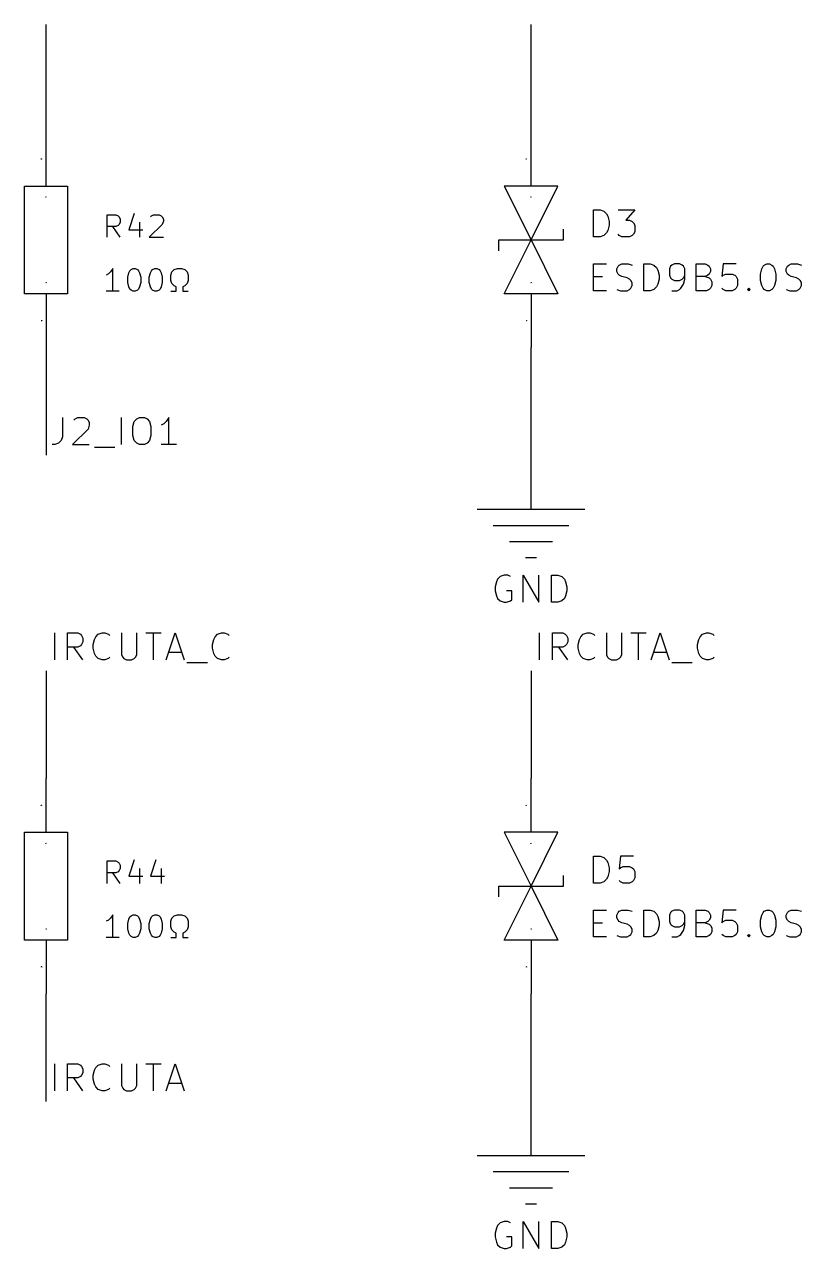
# Model space of a CAD drawing. Header units: millimetres. Extents: x 6 to 261, y -194 to -2.
# Drawn here: x 6.6 to 43.2, y -193.6 to -135.9 of the extents above; entities that cross this region are included whole.
import ezdxf

# ---------------------------------------------------------------- set-up
doc = ezdxf.new("R2010")
doc.units = ezdxf.units.MM
for name, color, linetype in [('GREENSIXTYFIVE', 129, 'CONTINUOUS'), ('LIGHTGREEN', 92, 'CONTINUOUS'), ('LIGHTRED', 12, 'CONTINUOUS'), ('RED', 14, 'CONTINUOUS'), ('REDSIX', 19, 'CONTINUOUS')]:
    doc.layers.add(name, color=color, linetype=linetype)

msp = doc.modelspace()

# ---------------------------------------------------------------- linework, layer by layer
at = {"layer": 'GREENSIXTYFIVE', "linetype": 'CONTINUOUS'}
for p, q in [((7.6064, -144.0276), (7.6076, -144.0252)), ((7.6064, -144.0337), (7.6064, -144.0276)), ((7.6076, -144.0361), (7.6064, -144.0337)), ((7.6076, -144.0252), (7.6088, -144.024)), ((7.6088, -144.0373), (7.6076, -144.0361)), ((7.6088, -144.024), (7.6112, -144.0228)), ((7.6112, -144.0228), (7.6136, -144.0228)), ((7.6136, -144.0228), (7.6172, -144.024)), ((7.6172, -144.024), (7.6318, -144.0385)), ((7.6318, -144.0385), (7.6318, -144.0228)), ((30.4664, -144.0276), (30.4676, -144.0252)), ((30.4664, -144.0337), (30.4664, -144.0276)), ((30.4676, -144.0361), (30.4664, -144.0337)), ((30.4676, -144.0252), (30.4688, -144.024)), ((30.4688, -144.0373), (30.4676, -144.0361)), ((30.4688, -144.024), (30.4712, -144.0228)), ((30.4712, -144.0228), (30.4736, -144.0228)), ((30.4736, -144.0228), (30.4772, -144.024)), ((30.4772, -144.024), (30.4918, -144.0385)), ((30.4918, -144.0385), (30.4918, -144.0228)), ((10.5074, -145.9278), (10.5074, -144.861)), ((10.5074, -144.861), (10.9138, -144.861)), ((10.9138, -144.861), (11.0154, -144.9118)), ((11.7774, -144.8102), (11.5234, -145.5722)), ((12.5902, -144.9118), (12.6918, -144.861)), ((12.6918, -144.861), (12.9458, -144.861)), ((12.9458, -144.861), (13.0474, -144.9118)), ((33.4335, -145.9044), (33.4335, -144.6344)), ((33.4335, -144.6344), (33.7359, -144.6344)), ((33.7359, -144.6344), (33.9173, -144.6949)), ((33.9173, -144.6949), (34.0383, -144.8159)), ((34.0383, -144.8159), (34.0988, -144.9368)), ((34.5826, -144.6344), (35.3688, -144.6344)), ((35.3688, -144.6344), (34.9454, -145.1182)), ((10.9138, -145.4198), (10.5074, -145.4198)), ((11.117, -145.9278), (10.7614, -145.4198)), ((11.0154, -145.369), (10.9138, -145.4198)), ((11.0154, -144.9118), (11.0662, -144.9626)), ((11.0662, -145.3182), (11.0154, -145.369)), ((11.0662, -144.9626), (11.117, -145.0642)), ((11.117, -145.2166), (11.0662, -145.3182)), ((11.117, -145.0642), (11.117, -145.2166)), ((12.0314, -145.2166), (12.0314, -145.9278)), ((13.0982, -145.3182), (12.4886, -145.9278)), ((12.5394, -144.9626), (12.5902, -144.9118)), ((13.0474, -144.9118), (13.0982, -144.9626)), ((13.0982, -144.9626), (13.149, -145.0642)), ((13.149, -145.1658), (13.0982, -145.3182)), ((13.149, -145.0642), (13.149, -145.1658)), ((34.0988, -144.9368), (34.1592, -145.1787)), ((34.1592, -145.3601), (34.0988, -145.602)), ((34.1592, -145.1787), (34.1592, -145.3601)), ((34.9454, -145.1182), (35.1269, -145.1182)), ((35.1269, -145.1182), (35.2478, -145.1787)), ((35.2478, -145.1787), (35.3083, -145.2392)), ((35.3083, -145.2392), (35.3688, -145.3601)), ((35.3688, -145.3601), (35.3688, -145.6625)), ((11.5234, -145.5722), (12.1838, -145.5722)), ((12.4886, -145.9278), (13.149, -145.9278)), ((33.7359, -145.9044), (33.4335, -145.9044)), ((33.9173, -145.844), (33.7359, -145.9044)), ((34.0383, -145.723), (33.9173, -145.844)), ((34.0988, -145.602), (34.0383, -145.723)), ((34.6431, -145.844), (34.5826, -145.7835)), ((34.764, -145.9044), (34.6431, -145.844)), ((35.1269, -145.9044), (34.764, -145.9044)), ((35.2478, -145.844), (35.1269, -145.9044)), ((35.3083, -145.7835), (35.2478, -145.844)), ((35.3688, -145.6625), (35.3083, -145.7835)), ((33.4335, -148.4444), (33.4335, -147.1744)), ((33.4335, -147.1744), (34.0383, -147.1744)), ((34.643, -147.2349), (34.764, -147.1744)), ((34.764, -147.1744), (35.0663, -147.1744)), ((35.0663, -147.1744), (35.2478, -147.2349)), ((35.792, -148.4444), (35.792, -147.1744)), ((35.792, -147.1744), (36.0944, -147.1744)), ((36.0944, -147.1744), (36.2758, -147.2349)), ((37.2435, -147.1744), (37.1225, -147.2349)), ((37.4854, -147.1744), (37.2435, -147.1744)), ((37.6063, -147.2349), (37.4854, -147.1744)), ((38.2715, -148.4444), (38.2715, -147.1744)), ((38.2715, -147.1744), (38.6949, -147.1744)), ((38.6949, -147.1744), (38.8158, -147.2349)), ((39.5415, -147.1744), (39.4811, -147.7792)), ((40.1463, -147.1744), (39.5415, -147.1744)), ((41.4768, -147.2349), (41.5977, -147.1744)), ((41.5977, -147.1744), (41.7187, -147.1744)), ((41.7187, -147.1744), (41.8396, -147.2349)), ((42.6258, -147.2349), (42.7468, -147.1744)), ((42.7468, -147.1744), (43.0491, -147.1744)), ((43.0491, -147.1744), (43.2306, -147.2349)), ((10.5582, -147.655), (10.4566, -147.7058)), ((10.6598, -147.5534), (10.5582, -147.655)), ((10.7614, -147.401), (10.6598, -147.5534)), ((10.7614, -148.4678), (10.7614, -147.401)), ((11.4726, -147.8074), (11.5234, -147.6042)), ((11.5234, -147.6042), (11.5742, -147.5026)), ((11.5742, -147.5026), (11.625, -147.4518)), ((11.625, -147.4518), (11.7266, -147.401)), ((11.7266, -147.401), (11.8282, -147.401)), ((11.8282, -147.401), (11.9298, -147.4518)), ((11.9298, -147.4518), (11.9806, -147.5026)), ((11.9806, -147.5026), (12.0314, -147.6042)), ((12.0314, -147.6042), (12.0822, -147.8074)), ((12.4886, -147.8074), (12.5394, -147.6042)), ((12.5394, -147.6042), (12.5902, -147.5026)), ((12.5902, -147.5026), (12.641, -147.4518)), ((12.641, -147.4518), (12.7426, -147.401)), ((12.7426, -147.401), (12.8442, -147.401)), ((12.8442, -147.401), (12.9458, -147.4518)), ((12.9458, -147.4518), (12.9966, -147.5026)), ((12.9966, -147.5026), (13.0474, -147.6042)), ((13.0474, -147.6042), (13.0982, -147.8074)), ((13.5046, -147.7058), (13.5554, -147.5534)), ((13.5046, -147.9598), (13.5046, -147.7058)), ((13.5554, -147.5534), (13.657, -147.4518)), ((13.657, -147.4518), (13.8094, -147.401)), ((13.8094, -147.401), (14.0126, -147.401)), ((14.0126, -147.401), (14.165, -147.4518)), ((14.165, -147.4518), (14.2666, -147.5534)), ((14.2666, -147.5534), (14.3174, -147.7058)), ((14.3174, -147.7058), (14.3174, -147.9598)), ((33.4335, -147.7792), (33.8569, -147.7792)), ((34.5221, -147.4163), (34.5825, -147.2954)), ((34.5221, -147.5373), (34.5221, -147.4163)), ((34.5825, -147.6582), (34.5221, -147.5373)), ((34.5825, -147.2954), (34.643, -147.2349)), ((34.643, -147.7187), (34.5825, -147.6582)), ((34.764, -147.7792), (34.643, -147.7187)), ((35.0059, -147.8397), (34.764, -147.7792)), ((36.2758, -147.2349), (36.3968, -147.3559)), ((36.3968, -147.3559), (36.4573, -147.4768)), ((36.4573, -147.4768), (36.5177, -147.7187)), ((36.5177, -147.7187), (36.5177, -147.9001)), ((37.062, -147.2954), (37.0016, -147.4163)), ((37.0016, -147.4163), (37.0016, -147.7187)), ((37.0016, -147.7187), (37.062, -147.8397)), ((37.1225, -147.2349), (37.062, -147.2954)), ((37.6668, -147.2954), (37.6063, -147.2349)), ((37.7273, -147.4163), (37.6668, -147.2954)), ((37.6668, -147.8397), (37.7273, -147.7187)), ((37.7273, -147.9001), (37.7273, -147.4163)), ((38.6949, -147.7792), (38.2715, -147.7792)), ((38.8158, -147.7187), (38.6949, -147.7792)), ((38.6949, -147.7792), (38.8763, -147.8397)), ((38.8158, -147.2349), (38.8763, -147.2954)), ((38.8763, -147.6582), (38.8158, -147.7187)), ((38.8763, -147.2954), (38.9368, -147.4163)), ((38.9368, -147.5373), (38.8763, -147.6582)), ((38.9368, -147.4163), (38.9368, -147.5373)), ((39.4811, -147.7792), (39.5415, -147.7187)), ((39.5415, -147.7187), (39.6625, -147.6582)), ((39.6625, -147.6582), (39.9649, -147.6582)), ((39.9649, -147.6582), (40.0858, -147.7187)), ((40.0858, -147.7187), (40.1463, -147.7792)), ((40.1463, -147.7792), (40.2068, -147.9001)), ((41.2954, -147.6582), (41.3558, -147.4163)), ((41.2954, -147.9606), (41.2954, -147.6582)), ((41.3558, -147.4163), (41.4163, -147.2954)), ((41.4163, -147.2954), (41.4768, -147.2349)), ((41.8396, -147.2349), (41.9001, -147.2954)), ((41.9001, -147.2954), (41.9606, -147.4163)), ((41.9606, -147.4163), (42.0211, -147.6582)), ((42.0211, -147.6582), (42.0211, -147.9606)), ((42.5049, -147.4163), (42.5653, -147.2954)), ((42.5049, -147.5373), (42.5049, -147.4163)), ((42.5653, -147.6582), (42.5049, -147.5373)), ((42.5653, -147.2954), (42.6258, -147.2349)), ((42.6258, -147.7187), (42.5653, -147.6582)), ((42.7468, -147.7792), (42.6258, -147.7187)), ((42.9887, -147.8397), (42.7468, -147.7792)), ((7.6318, -148.0699), (7.6064, -148.0699)), ((7.6064, -148.0699), (7.61, -148.0723)), ((7.61, -148.0723), (7.6124, -148.0747)), ((7.6124, -148.0747), (7.6136, -148.0771)), ((7.6318, -148.0626), (7.6318, -148.0771)), ((11.4726, -148.0614), (11.4726, -147.8074)), ((11.5234, -148.2646), (11.4726, -148.0614)), ((11.5742, -148.3662), (11.5234, -148.2646)), ((12.0314, -148.2646), (11.9806, -148.3662)), ((12.0822, -148.0614), (12.0314, -148.2646)), ((12.0822, -147.8074), (12.0822, -148.0614)), ((12.4886, -148.0614), (12.4886, -147.8074)), ((12.5394, -148.2646), (12.4886, -148.0614)), ((12.5902, -148.3662), (12.5394, -148.2646)), ((13.0474, -148.2646), (12.9966, -148.3662)), ((13.0982, -148.0614), (13.0474, -148.2646)), ((13.0982, -147.8074), (13.0982, -148.0614)), ((13.5554, -148.1122), (13.5046, -147.9598)), ((13.657, -148.2138), (13.5554, -148.1122)), ((13.7586, -148.2646), (13.657, -148.2138)), ((13.7586, -148.4678), (13.7586, -148.2646)), ((14.165, -148.2138), (14.0634, -148.2646)), ((14.0634, -148.2646), (14.0634, -148.4678)), ((14.2666, -148.1122), (14.165, -148.2138)), ((14.3174, -147.9598), (14.2666, -148.1122)), ((30.4918, -148.0699), (30.4664, -148.0699)), ((30.4664, -148.0699), (30.47, -148.0723)), ((30.47, -148.0723), (30.4724, -148.0747)), ((30.4724, -148.0747), (30.4736, -148.0771)), ((30.4918, -148.0626), (30.4918, -148.0771)), ((35.1268, -147.9001), (35.0059, -147.8397)), ((35.1873, -147.9606), (35.1268, -147.9001)), ((35.1268, -148.384), (35.1873, -148.3235)), ((35.2478, -148.0816), (35.1873, -147.9606)), ((35.1873, -148.3235), (35.2478, -148.2025)), ((35.2478, -148.2025), (35.2478, -148.0816)), ((36.3968, -148.263), (36.2758, -148.384)), ((36.4573, -148.142), (36.3968, -148.263)), ((36.5177, -147.9001), (36.4573, -148.142)), ((37.062, -147.8397), (37.1225, -147.9001)), ((37.1225, -147.9001), (37.2435, -147.9606)), ((37.2435, -147.9606), (37.4854, -147.9606)), ((37.4854, -147.9606), (37.6063, -147.9001)), ((37.4854, -148.384), (37.5458, -148.3235)), ((37.5458, -148.3235), (37.6668, -148.142)), ((37.6063, -147.9001), (37.6668, -147.8397)), ((37.6668, -148.142), (37.7273, -147.9001)), ((38.8763, -147.8397), (38.9368, -147.9001)), ((38.9368, -148.3235), (38.8763, -148.384)), ((38.9368, -147.9001), (38.9972, -148.0211)), ((38.9972, -148.2025), (38.9368, -148.3235)), ((38.9972, -148.0211), (38.9972, -148.2025)), ((39.5415, -148.384), (39.4811, -148.3235)), ((40.1463, -148.3235), (40.0858, -148.384)), ((40.2068, -148.2025), (40.1463, -148.3235)), ((40.2068, -147.9001), (40.2068, -148.2025)), ((40.6906, -148.384), (40.751, -148.3235)), ((40.751, -148.3235), (40.8115, -148.384)), ((40.751, -148.3235), (40.751, -148.4444)), ((41.3558, -148.2025), (41.2954, -147.9606)), ((41.4163, -148.3235), (41.3558, -148.2025)), ((41.4768, -148.384), (41.4163, -148.3235)), ((41.9001, -148.3235), (41.8396, -148.384)), ((41.9606, -148.2025), (41.9001, -148.3235)), ((42.0211, -147.9606), (41.9606, -148.2025)), ((43.1096, -147.9001), (42.9887, -147.8397)), ((43.1701, -147.9606), (43.1096, -147.9001)), ((43.1096, -148.384), (43.1701, -148.3235)), ((43.2306, -148.0816), (43.1701, -147.9606)), ((43.1701, -148.3235), (43.2306, -148.2025)), ((43.2306, -148.2025), (43.2306, -148.0816)), ((11.0662, -148.4678), (10.4566, -148.4678)), ((11.625, -148.417), (11.5742, -148.3662)), ((11.7266, -148.4678), (11.625, -148.417)), ((11.8282, -148.4678), (11.7266, -148.4678)), ((11.9298, -148.417), (11.8282, -148.4678)), ((11.9806, -148.3662), (11.9298, -148.417)), ((12.641, -148.417), (12.5902, -148.3662)), ((12.7426, -148.4678), (12.641, -148.417)), ((12.8442, -148.4678), (12.7426, -148.4678)), ((12.9458, -148.417), (12.8442, -148.4678)), ((12.9966, -148.3662), (12.9458, -148.417)), ((13.5046, -148.4678), (13.7586, -148.4678)), ((14.0634, -148.4678), (14.3174, -148.4678)), ((34.0383, -148.4444), (33.4335, -148.4444)), ((34.5221, -148.384), (34.7035, -148.4444)), ((34.7035, -148.4444), (35.0059, -148.4444)), ((35.0059, -148.4444), (35.1268, -148.384)), ((36.0944, -148.4444), (35.792, -148.4444)), ((36.2758, -148.384), (36.0944, -148.4444)), ((37.1225, -148.4444), (37.3644, -148.4444)), ((37.3644, -148.4444), (37.4854, -148.384)), ((38.7553, -148.4444), (38.2715, -148.4444)), ((38.8763, -148.384), (38.7553, -148.4444)), ((39.6625, -148.4444), (39.5415, -148.384)), ((39.9649, -148.4444), (39.6625, -148.4444)), ((40.0858, -148.384), (39.9649, -148.4444)), ((40.751, -148.4444), (40.6906, -148.384)), ((40.8115, -148.384), (40.751, -148.4444)), ((41.5977, -148.4444), (41.4768, -148.384)), ((41.7187, -148.4444), (41.5977, -148.4444)), ((41.8396, -148.384), (41.7187, -148.4444)), ((42.5049, -148.384), (42.6863, -148.4444)), ((42.6863, -148.4444), (42.9887, -148.4444)), ((42.9887, -148.4444), (43.1096, -148.384)), ((28.8471, -162.1716), (28.7867, -162.4135)), ((28.9076, -162.0507), (28.8471, -162.1716)), ((29.0286, -161.9297), (28.9076, -162.0507)), ((29.21, -161.8692), (29.0286, -161.9297)), ((29.3914, -161.8692), (29.21, -161.8692)), ((29.5124, -161.9297), (29.3914, -161.8692)), ((30.1171, -163.1392), (30.1171, -161.8692)), ((30.1171, -161.8692), (30.8428, -163.1392)), ((30.8428, -163.1392), (30.8428, -161.8692)), ((31.4476, -163.1392), (31.4476, -161.8692)), ((31.4476, -161.8692), (31.75, -161.8692)), ((31.75, -161.8692), (31.9314, -161.9297)), ((31.9314, -161.9297), (32.0524, -162.0507)), ((32.0524, -162.0507), (32.1129, -162.1716)), ((32.1129, -162.1716), (32.1733, -162.4135)), ((28.7867, -162.4135), (28.7867, -162.5949)), ((28.7867, -162.5949), (28.8471, -162.8368)), ((29.5728, -162.5949), (29.3309, -162.5949)), ((29.5728, -163.0183), (29.5728, -162.5949)), ((32.1733, -162.5949), (32.1129, -162.8368)), ((32.1733, -162.4135), (32.1733, -162.5949)), ((28.8471, -162.8368), (28.9076, -162.9578)), ((28.9076, -162.9578), (29.0286, -163.0788)), ((29.0286, -163.0788), (29.21, -163.1392)), ((29.21, -163.1392), (29.3309, -163.1392)), ((29.3309, -163.1392), (29.5124, -163.0788)), ((29.5124, -163.0788), (29.5728, -163.0183)), ((31.75, -163.1392), (31.4476, -163.1392)), ((31.9314, -163.0788), (31.75, -163.1392)), ((32.0524, -162.9578), (31.9314, -163.0788)), ((32.1129, -162.8368), (32.0524, -162.9578)), ((7.6064, -174.5076), (7.6076, -174.5052)), ((7.6064, -174.5137), (7.6064, -174.5076)), ((7.6076, -174.5161), (7.6064, -174.5137)), ((7.6076, -174.5052), (7.6088, -174.504)), ((7.6088, -174.5173), (7.6076, -174.5161)), ((7.6088, -174.504), (7.6112, -174.5028)), ((7.6112, -174.5028), (7.6136, -174.5028)), ((7.6136, -174.5028), (7.6172, -174.504)), ((7.6172, -174.504), (7.6318, -174.5185)), ((7.6318, -174.5185), (7.6318, -174.5028)), ((30.4664, -174.5076), (30.4676, -174.5052)), ((30.4664, -174.5137), (30.4664, -174.5076)), ((30.4676, -174.5161), (30.4664, -174.5137)), ((30.4676, -174.5052), (30.4688, -174.504)), ((30.4688, -174.5173), (30.4676, -174.5161)), ((30.4688, -174.504), (30.4712, -174.5028)), ((30.4712, -174.5028), (30.4736, -174.5028)), ((30.4736, -174.5028), (30.4772, -174.504)), ((30.4772, -174.504), (30.4918, -174.5185)), ((30.4918, -174.5185), (30.4918, -174.5028)), ((10.5074, -176.4078), (10.5074, -175.341)), ((10.5074, -175.341), (10.9138, -175.341)), ((10.9138, -175.341), (11.0154, -175.3918)), ((11.0154, -175.3918), (11.0662, -175.4426)), ((11.0662, -175.4426), (11.117, -175.5442)), ((11.7774, -175.2902), (11.5234, -176.0522)), ((12.7934, -175.2902), (12.5394, -176.0522)), ((33.4335, -176.3844), (33.4335, -175.1144)), ((33.4335, -175.1144), (33.7359, -175.1144)), ((33.7359, -175.1144), (33.9173, -175.1749)), ((33.9173, -175.1749), (34.0383, -175.2959)), ((34.0383, -175.2959), (34.0988, -175.4168)), ((34.0988, -175.4168), (34.1592, -175.6587)), ((34.7035, -175.1144), (34.6431, -175.7192)), ((35.3083, -175.1144), (34.7035, -175.1144)), ((10.9138, -175.8998), (10.5074, -175.8998)), ((11.117, -176.4078), (10.7614, -175.8998)), ((11.0154, -175.849), (10.9138, -175.8998)), ((11.0662, -175.7982), (11.0154, -175.849)), ((11.117, -175.6966), (11.0662, -175.7982)), ((11.117, -175.5442), (11.117, -175.6966)), ((11.5234, -176.0522), (12.1838, -176.0522)), ((12.0314, -175.6966), (12.0314, -176.4078)), ((12.5394, -176.0522), (13.1998, -176.0522)), ((13.0474, -175.6966), (13.0474, -176.4078)), ((34.1592, -175.8401), (34.0988, -176.082)), ((34.1592, -175.6587), (34.1592, -175.8401)), ((34.6431, -175.7192), (34.7035, -175.6587)), ((34.7035, -175.6587), (34.8245, -175.5982)), ((34.8245, -175.5982), (35.1269, -175.5982)), ((35.1269, -175.5982), (35.2478, -175.6587)), ((35.2478, -175.6587), (35.3083, -175.7192)), ((35.3083, -175.7192), (35.3688, -175.8401)), ((35.3688, -175.8401), (35.3688, -176.1425)), ((33.7359, -176.3844), (33.4335, -176.3844)), ((33.9173, -176.324), (33.7359, -176.3844)), ((34.0383, -176.203), (33.9173, -176.324)), ((34.0988, -176.082), (34.0383, -176.203)), ((34.7035, -176.324), (34.6431, -176.2635)), ((34.8245, -176.3844), (34.7035, -176.324)), ((35.1269, -176.3844), (34.8245, -176.3844)), ((35.2478, -176.324), (35.1269, -176.3844)), ((35.3083, -176.2635), (35.2478, -176.324)), ((35.3688, -176.1425), (35.3083, -176.2635)), ((33.4335, -178.9244), (33.4335, -177.6544)), ((33.4335, -177.6544), (34.0383, -177.6544)), ((34.5221, -177.8963), (34.5825, -177.7754)), ((34.5825, -177.7754), (34.643, -177.7149)), ((34.643, -177.7149), (34.764, -177.6544)), ((34.764, -177.6544), (35.0663, -177.6544)), ((35.0663, -177.6544), (35.2478, -177.7149)), ((35.792, -178.9244), (35.792, -177.6544)), ((35.792, -177.6544), (36.0944, -177.6544)), ((36.0944, -177.6544), (36.2758, -177.7149)), ((36.2758, -177.7149), (36.3968, -177.8359)), ((37.062, -177.7754), (37.0016, -177.8963)), ((37.1225, -177.7149), (37.062, -177.7754)), ((37.2435, -177.6544), (37.1225, -177.7149)), ((37.4854, -177.6544), (37.2435, -177.6544)), ((37.6063, -177.7149), (37.4854, -177.6544)), ((37.6668, -177.7754), (37.6063, -177.7149)), ((37.7273, -177.8963), (37.6668, -177.7754)), ((38.2715, -178.9244), (38.2715, -177.6544)), ((38.2715, -177.6544), (38.6949, -177.6544)), ((38.6949, -177.6544), (38.8158, -177.7149)), ((38.8158, -177.7149), (38.8763, -177.7754)), ((38.8763, -177.7754), (38.9368, -177.8963)), ((39.5415, -177.6544), (39.4811, -178.2592)), ((40.1463, -177.6544), (39.5415, -177.6544)), ((41.3558, -177.8963), (41.4163, -177.7754)), ((41.4163, -177.7754), (41.4768, -177.7149)), ((41.4768, -177.7149), (41.5977, -177.6544)), ((41.5977, -177.6544), (41.7187, -177.6544)), ((41.7187, -177.6544), (41.8396, -177.7149)), ((41.8396, -177.7149), (41.9001, -177.7754)), ((41.9001, -177.7754), (41.9606, -177.8963)), ((42.5049, -177.8963), (42.5653, -177.7754)), ((42.5653, -177.7754), (42.6258, -177.7149)), ((42.6258, -177.7149), (42.7468, -177.6544)), ((42.7468, -177.6544), (43.0491, -177.6544)), ((43.0491, -177.6544), (43.2306, -177.7149)), ((10.5582, -178.135), (10.4566, -178.1858)), ((10.6598, -178.0334), (10.5582, -178.135)), ((10.7614, -177.881), (10.6598, -178.0334)), ((10.7614, -178.9478), (10.7614, -177.881)), ((11.4726, -178.2874), (11.5234, -178.0842)), ((11.4726, -178.5414), (11.4726, -178.2874)), ((11.5234, -178.0842), (11.5742, -177.9826)), ((11.5742, -177.9826), (11.625, -177.9318)), ((11.625, -177.9318), (11.7266, -177.881)), ((11.7266, -177.881), (11.8282, -177.881)), ((11.8282, -177.881), (11.9298, -177.9318)), ((11.9298, -177.9318), (11.9806, -177.9826)), ((11.9806, -177.9826), (12.0314, -178.0842)), ((12.0314, -178.0842), (12.0822, -178.2874)), ((12.0822, -178.2874), (12.0822, -178.5414)), ((12.4886, -178.2874), (12.5394, -178.0842)), ((12.4886, -178.5414), (12.4886, -178.2874)), ((12.5394, -178.0842), (12.5902, -177.9826)), ((12.5902, -177.9826), (12.641, -177.9318)), ((12.641, -177.9318), (12.7426, -177.881)), ((12.7426, -177.881), (12.8442, -177.881)), ((12.8442, -177.881), (12.9458, -177.9318)), ((12.9458, -177.9318), (12.9966, -177.9826)), ((12.9966, -177.9826), (13.0474, -178.0842)), ((13.0474, -178.0842), (13.0982, -178.2874)), ((13.0982, -178.2874), (13.0982, -178.5414)), ((13.5046, -178.1858), (13.5554, -178.0334)), ((13.5046, -178.4398), (13.5046, -178.1858)), ((13.5554, -178.0334), (13.657, -177.9318)), ((13.657, -177.9318), (13.8094, -177.881)), ((13.8094, -177.881), (14.0126, -177.881)), ((14.0126, -177.881), (14.165, -177.9318)), ((14.165, -177.9318), (14.2666, -178.0334)), ((14.2666, -178.0334), (14.3174, -178.1858)), ((14.3174, -178.1858), (14.3174, -178.4398)), ((33.4335, -178.2592), (33.8569, -178.2592)), ((34.5221, -178.0173), (34.5221, -177.8963)), ((34.5825, -178.1382), (34.5221, -178.0173)), ((34.643, -178.1987), (34.5825, -178.1382)), ((34.764, -178.2592), (34.643, -178.1987)), ((35.0059, -178.3197), (34.764, -178.2592)), ((35.1268, -178.3801), (35.0059, -178.3197)), ((35.1873, -178.4406), (35.1268, -178.3801)), ((36.3968, -177.8359), (36.4573, -177.9568)), ((36.4573, -177.9568), (36.5177, -178.1987)), ((36.5177, -178.3801), (36.4573, -178.622)), ((36.5177, -178.1987), (36.5177, -178.3801)), ((37.0016, -177.8963), (37.0016, -178.1987)), ((37.0016, -178.1987), (37.062, -178.3197)), ((37.062, -178.3197), (37.1225, -178.3801)), ((37.1225, -178.3801), (37.2435, -178.4406)), ((37.4854, -178.4406), (37.6063, -178.3801)), ((37.6063, -178.3801), (37.6668, -178.3197)), ((37.6668, -178.3197), (37.7273, -178.1987)), ((37.6668, -178.622), (37.7273, -178.3801)), ((37.7273, -178.3801), (37.7273, -177.8963)), ((38.6949, -178.2592), (38.2715, -178.2592)), ((38.8158, -178.1987), (38.6949, -178.2592)), ((38.6949, -178.2592), (38.8763, -178.3197)), ((38.8763, -178.1382), (38.8158, -178.1987)), ((38.9368, -178.0173), (38.8763, -178.1382)), ((38.8763, -178.3197), (38.9368, -178.3801)), ((38.9368, -177.8963), (38.9368, -178.0173)), ((38.9368, -178.3801), (38.9972, -178.5011)), ((39.4811, -178.2592), (39.5415, -178.1987)), ((39.5415, -178.1987), (39.6625, -178.1382)), ((39.6625, -178.1382), (39.9649, -178.1382)), ((39.9649, -178.1382), (40.0858, -178.1987)), ((40.0858, -178.1987), (40.1463, -178.2592)), ((40.1463, -178.2592), (40.2068, -178.3801)), ((40.2068, -178.3801), (40.2068, -178.6825)), ((41.2954, -178.1382), (41.3558, -177.8963)), ((41.2954, -178.4406), (41.2954, -178.1382)), ((41.9606, -177.8963), (42.0211, -178.1382)), ((42.0211, -178.1382), (42.0211, -178.4406)), ((42.5049, -178.0173), (42.5049, -177.8963)), ((42.5653, -178.1382), (42.5049, -178.0173)), ((42.6258, -178.1987), (42.5653, -178.1382)), ((42.7468, -178.2592), (42.6258, -178.1987)), ((42.9887, -178.3197), (42.7468, -178.2592)), ((43.1096, -178.3801), (42.9887, -178.3197)), ((43.1701, -178.4406), (43.1096, -178.3801)), ((7.6318, -178.5499), (7.6064, -178.5499)), ((7.6064, -178.5499), (7.61, -178.5523)), ((7.61, -178.5523), (7.6124, -178.5547)), ((7.6124, -178.5547), (7.6136, -178.5571)), ((7.6318, -178.5426), (7.6318, -178.5571)), ((11.0662, -178.9478), (10.4566, -178.9478)), ((11.5234, -178.7446), (11.4726, -178.5414)), ((11.5742, -178.8462), (11.5234, -178.7446)), ((11.625, -178.897), (11.5742, -178.8462)), ((11.7266, -178.9478), (11.625, -178.897)), ((11.8282, -178.9478), (11.7266, -178.9478)), ((11.9298, -178.897), (11.8282, -178.9478)), ((11.9806, -178.8462), (11.9298, -178.897)), ((12.0314, -178.7446), (11.9806, -178.8462)), ((12.0822, -178.5414), (12.0314, -178.7446)), ((12.5394, -178.7446), (12.4886, -178.5414)), ((12.5902, -178.8462), (12.5394, -178.7446)), ((12.641, -178.897), (12.5902, -178.8462)), ((12.7426, -178.9478), (12.641, -178.897)), ((12.8442, -178.9478), (12.7426, -178.9478)), ((12.9458, -178.897), (12.8442, -178.9478)), ((12.9966, -178.8462), (12.9458, -178.897)), ((13.0474, -178.7446), (12.9966, -178.8462)), ((13.0982, -178.5414), (13.0474, -178.7446)), ((13.5554, -178.5922), (13.5046, -178.4398)), ((13.5046, -178.9478), (13.7586, -178.9478)), ((13.657, -178.6938), (13.5554, -178.5922)), ((13.7586, -178.7446), (13.657, -178.6938)), ((13.7586, -178.9478), (13.7586, -178.7446)), ((14.165, -178.6938), (14.0634, -178.7446)), ((14.0634, -178.7446), (14.0634, -178.9478)), ((14.0634, -178.9478), (14.3174, -178.9478)), ((14.2666, -178.5922), (14.165, -178.6938)), ((14.3174, -178.4398), (14.2666, -178.5922)), ((30.4918, -178.5499), (30.4664, -178.5499)), ((30.4664, -178.5499), (30.47, -178.5523)), ((30.47, -178.5523), (30.4724, -178.5547)), ((30.4724, -178.5547), (30.4736, -178.5571)), ((30.4918, -178.5426), (30.4918, -178.5571)), ((34.0383, -178.9244), (33.4335, -178.9244)), ((34.5221, -178.864), (34.7035, -178.9244)), ((34.7035, -178.9244), (35.0059, -178.9244)), ((35.0059, -178.9244), (35.1268, -178.864)), ((35.1268, -178.864), (35.1873, -178.8035)), ((35.2478, -178.5616), (35.1873, -178.4406)), ((35.1873, -178.8035), (35.2478, -178.6825)), ((35.2478, -178.6825), (35.2478, -178.5616)), ((36.0944, -178.9244), (35.792, -178.9244)), ((36.2758, -178.864), (36.0944, -178.9244)), ((36.3968, -178.743), (36.2758, -178.864)), ((36.4573, -178.622), (36.3968, -178.743)), ((37.1225, -178.9244), (37.3644, -178.9244)), ((37.2435, -178.4406), (37.4854, -178.4406)), ((37.3644, -178.9244), (37.4854, -178.864)), ((37.4854, -178.864), (37.5458, -178.8035)), ((37.5458, -178.8035), (37.6668, -178.622)), ((38.7553, -178.9244), (38.2715, -178.9244)), ((38.8763, -178.864), (38.7553, -178.9244)), ((38.9368, -178.8035), (38.8763, -178.864)), ((38.9972, -178.6825), (38.9368, -178.8035)), ((38.9972, -178.5011), (38.9972, -178.6825)), ((39.5415, -178.864), (39.4811, -178.8035)), ((39.6625, -178.9244), (39.5415, -178.864)), ((39.9649, -178.9244), (39.6625, -178.9244)), ((40.0858, -178.864), (39.9649, -178.9244)), ((40.1463, -178.8035), (40.0858, -178.864)), ((40.2068, -178.6825), (40.1463, -178.8035)), ((40.6906, -178.864), (40.751, -178.8035)), ((40.751, -178.9244), (40.6906, -178.864)), ((40.751, -178.8035), (40.8115, -178.864)), ((40.751, -178.8035), (40.751, -178.9244)), ((40.8115, -178.864), (40.751, -178.9244)), ((41.3558, -178.6825), (41.2954, -178.4406)), ((41.4163, -178.8035), (41.3558, -178.6825)), ((41.4768, -178.864), (41.4163, -178.8035)), ((41.5977, -178.9244), (41.4768, -178.864)), ((41.7187, -178.9244), (41.5977, -178.9244)), ((41.8396, -178.864), (41.7187, -178.9244)), ((41.9001, -178.8035), (41.8396, -178.864)), ((41.9606, -178.6825), (41.9001, -178.8035)), ((42.0211, -178.4406), (41.9606, -178.6825)), ((42.5049, -178.864), (42.6863, -178.9244)), ((42.6863, -178.9244), (42.9887, -178.9244)), ((42.9887, -178.9244), (43.1096, -178.864)), ((43.1096, -178.864), (43.1701, -178.8035)), ((43.2306, -178.5616), (43.1701, -178.4406)), ((43.1701, -178.8035), (43.2306, -178.6825)), ((43.2306, -178.6825), (43.2306, -178.5616)), ((28.8471, -192.6516), (28.7867, -192.8935)), ((28.9076, -192.5307), (28.8471, -192.6516)), ((29.0286, -192.4097), (28.9076, -192.5307)), ((29.21, -192.3492), (29.0286, -192.4097)), ((29.3914, -192.3492), (29.21, -192.3492)), ((29.5124, -192.4097), (29.3914, -192.3492)), ((30.1171, -193.6192), (30.1171, -192.3492)), ((30.1171, -192.3492), (30.8428, -193.6192)), ((30.8428, -193.6192), (30.8428, -192.3492)), ((31.4476, -193.6192), (31.4476, -192.3492)), ((31.4476, -192.3492), (31.75, -192.3492)), ((31.75, -192.3492), (31.9314, -192.4097)), ((31.9314, -192.4097), (32.0524, -192.5307)), ((32.0524, -192.5307), (32.1129, -192.6516)), ((32.1129, -192.6516), (32.1733, -192.8935)), ((28.7867, -192.8935), (28.7867, -193.0749)), ((28.7867, -193.0749), (28.8471, -193.3168)), ((28.8471, -193.3168), (28.9076, -193.4378)), ((29.5728, -193.0749), (29.3309, -193.0749)), ((29.5728, -193.4983), (29.5728, -193.0749)), ((32.1129, -193.3168), (32.0524, -193.4378)), ((32.1733, -193.0749), (32.1129, -193.3168)), ((32.1733, -192.8935), (32.1733, -193.0749)), ((28.9076, -193.4378), (29.0286, -193.5588)), ((29.0286, -193.5588), (29.21, -193.6192)), ((29.21, -193.6192), (29.3309, -193.6192)), ((29.3309, -193.6192), (29.5124, -193.5588)), ((29.5124, -193.5588), (29.5728, -193.4983)), ((31.75, -193.6192), (31.4476, -193.6192)), ((31.9314, -193.5588), (31.75, -193.6192)), ((32.0524, -193.4378), (31.9314, -193.5588))]:
    msp.add_line(p, q, dxfattribs=at)
at = {"layer": 'LIGHTGREEN', "linetype": 'CONTINUOUS'}
for p, q in [((7.62, -140.97), (7.62, -135.89)), ((30.48, -140.97), (30.48, -135.89)), ((7.62, -151.13), (7.62, -156.21)), ((30.48, -156.21), (30.48, -151.13)), ((7.62, -166.37), (7.62, -171.45)), ((30.48, -166.37), (30.48, -171.45)), ((7.62, -186.69), (7.62, -181.61)), ((30.48, -186.69), (30.48, -181.61))]:
    msp.add_line(p, q, dxfattribs=at)
at = {"layer": 'LIGHTRED', "linetype": 'CONTINUOUS'}
for p, q in [((7.3883, -142.2375), (7.3895, -142.2351)), ((7.3883, -142.2436), (7.3883, -142.2375)), ((7.3895, -142.246), (7.3883, -142.2436)), ((7.3895, -142.2351), (7.3907, -142.2339)), ((7.3907, -142.2472), (7.3895, -142.246)), ((7.3907, -142.2339), (7.3931, -142.2327)), ((7.3931, -142.2327), (7.3955, -142.2327)), ((7.3955, -142.2327), (7.3991, -142.2339)), ((7.3991, -142.2339), (7.4137, -142.2484)), ((7.4137, -142.2484), (7.4137, -142.2327)), ((30.2483, -142.2375), (30.2495, -142.2351)), ((30.2483, -142.2436), (30.2483, -142.2375)), ((30.2495, -142.246), (30.2483, -142.2436)), ((30.2495, -142.2351), (30.2507, -142.2339)), ((30.2507, -142.2472), (30.2495, -142.246)), ((30.2507, -142.2339), (30.2531, -142.2327)), ((30.2531, -142.2327), (30.2555, -142.2327)), ((30.2555, -142.2327), (30.2591, -142.2339)), ((30.2591, -142.2339), (30.2737, -142.2484)), ((30.2737, -142.2484), (30.2737, -142.2327)), ((7.4137, -149.86), (7.3883, -149.86)), ((7.3883, -149.86), (7.3919, -149.8624)), ((7.3919, -149.8624), (7.3943, -149.8648)), ((7.3943, -149.8648), (7.3955, -149.8672)), ((7.4137, -149.8527), (7.4137, -149.8672)), ((30.2737, -149.86), (30.2483, -149.86)), ((30.2483, -149.86), (30.2519, -149.8624)), ((30.2519, -149.8624), (30.2543, -149.8648)), ((30.2543, -149.8648), (30.2555, -149.8672)), ((30.2737, -149.8527), (30.2737, -149.8672)), ((7.3883, -172.7175), (7.3895, -172.7151)), ((7.3883, -172.7236), (7.3883, -172.7175)), ((7.3895, -172.726), (7.3883, -172.7236)), ((7.3895, -172.7151), (7.3907, -172.7139)), ((7.3907, -172.7272), (7.3895, -172.726)), ((7.3907, -172.7139), (7.3931, -172.7127)), ((7.3931, -172.7127), (7.3955, -172.7127)), ((7.3955, -172.7127), (7.3991, -172.7139)), ((7.3991, -172.7139), (7.4137, -172.7284)), ((7.4137, -172.7284), (7.4137, -172.7127)), ((30.2483, -172.7175), (30.2495, -172.7151)), ((30.2483, -172.7236), (30.2483, -172.7175)), ((30.2495, -172.726), (30.2483, -172.7236)), ((30.2495, -172.7151), (30.2507, -172.7139)), ((30.2507, -172.7272), (30.2495, -172.726)), ((30.2507, -172.7139), (30.2531, -172.7127)), ((30.2531, -172.7127), (30.2555, -172.7127)), ((30.2555, -172.7127), (30.2591, -172.7139)), ((30.2591, -172.7139), (30.2737, -172.7284)), ((30.2737, -172.7284), (30.2737, -172.7127)), ((7.4137, -180.34), (7.3883, -180.34)), ((7.3883, -180.34), (7.3919, -180.3424)), ((7.3919, -180.3424), (7.3943, -180.3448)), ((7.3943, -180.3448), (7.3955, -180.3472)), ((7.4137, -180.3327), (7.4137, -180.3472)), ((30.2737, -180.34), (30.2483, -180.34)), ((30.2483, -180.34), (30.2519, -180.3424)), ((30.2519, -180.3424), (30.2543, -180.3448)), ((30.2543, -180.3448), (30.2555, -180.3472)), ((30.2737, -180.3327), (30.2737, -180.3472))]:
    msp.add_line(p, q, dxfattribs=at)
at = {"layer": 'RED', "linetype": 'CONTINUOUS'}
for p, q in [((7.62, -143.51), (7.62, -140.97)), ((30.48, -143.51), (30.48, -140.97)), ((6.604, -148.59), (6.604, -143.51)), ((6.604, -143.51), (8.636, -143.51)), ((8.636, -143.51), (8.636, -148.59)), ((29.21, -143.51), (30.48, -146.05)), ((31.75, -143.51), (29.21, -143.51)), ((30.48, -146.05), (31.75, -143.51)), ((28.956, -146.558), (28.956, -146.05)), ((28.956, -146.05), (32.004, -146.05)), ((29.21, -148.59), (30.48, -146.05)), ((30.48, -146.05), (31.75, -148.59)), ((32.004, -146.05), (32.004, -145.542)), ((8.636, -148.59), (6.604, -148.59)), ((7.62, -148.59), (7.62, -151.13)), ((31.75, -148.59), (29.21, -148.59)), ((30.48, -148.59), (30.48, -151.13)), ((30.48, -158.75), (30.48, -156.21)), ((27.94, -158.75), (33.02, -158.75)), ((28.702, -159.512), (32.258, -159.512)), ((29.464, -160.274), (31.496, -160.274)), ((30.226, -161.036), (30.734, -161.036)), ((7.62, -173.99), (7.62, -171.45)), ((30.48, -173.99), (30.48, -171.45)), ((6.604, -179.07), (6.604, -173.99)), ((6.604, -173.99), (8.636, -173.99)), ((8.636, -173.99), (8.636, -179.07)), ((29.21, -173.99), (30.48, -176.53)), ((31.75, -173.99), (29.21, -173.99)), ((30.48, -176.53), (31.75, -173.99)), ((32.004, -176.53), (32.004, -176.022)), ((28.956, -177.038), (28.956, -176.53)), ((28.956, -176.53), (32.004, -176.53)), ((29.21, -179.07), (30.48, -176.53)), ((30.48, -176.53), (31.75, -179.07)), ((8.636, -179.07), (6.604, -179.07)), ((7.62, -179.07), (7.62, -181.61)), ((31.75, -179.07), (29.21, -179.07)), ((30.48, -179.07), (30.48, -181.61)), ((30.48, -189.23), (30.48, -186.69)), ((27.94, -189.23), (33.02, -189.23)), ((28.702, -189.992), (32.258, -189.992)), ((29.464, -190.754), (31.496, -190.754)), ((30.226, -191.516), (30.734, -191.516))]:
    msp.add_line(p, q, dxfattribs=at)
at = {"layer": 'REDSIX', "linetype": 'CONTINUOUS'}
for p, q in [((8.3896, -154.4269), (8.3896, -155.3341)), ((8.9339, -154.5479), (8.9943, -154.4874)), ((8.9943, -154.4874), (9.1153, -154.4269)), ((9.1153, -154.4269), (9.4177, -154.4269)), ((9.4177, -154.4269), (9.5386, -154.4874)), ((9.5386, -154.4874), (9.5991, -154.5479)), ((9.5991, -154.5479), (9.6596, -154.6688)), ((9.6596, -154.6688), (9.6596, -154.7898)), ((11.1714, -155.6969), (11.1714, -154.4269)), ((11.7158, -154.8503), (11.7762, -154.6084)), ((11.7762, -154.6084), (11.8972, -154.4874)), ((11.8972, -154.4874), (12.0181, -154.4269)), ((12.0181, -154.4269), (12.26, -154.4269)), ((12.26, -154.4269), (12.381, -154.4874)), ((12.381, -154.4874), (12.5019, -154.6084)), ((12.5019, -154.6084), (12.5624, -154.8503)), ((13.2882, -154.6084), (13.1672, -154.7293)), ((13.4091, -154.4269), (13.2882, -154.6084)), ((13.4091, -155.6969), (13.4091, -154.4269)), ((9.5991, -154.9712), (8.8734, -155.6969)), ((9.6596, -154.7898), (9.5991, -154.9712)), ((11.7158, -155.2736), (11.7158, -154.8503)), ((11.7762, -155.5155), (11.7158, -155.2736)), ((12.5624, -155.2736), (12.5019, -155.5155)), ((12.5624, -154.8503), (12.5624, -155.2736)), ((13.1672, -154.7293), (13.0463, -154.7898)), ((8.0267, -155.6969), (7.9058, -155.6969)), ((8.2082, -155.6365), (8.0267, -155.6969)), ((8.3291, -155.5155), (8.2082, -155.6365)), ((8.3896, -155.3341), (8.3291, -155.5155)), ((8.8734, -155.6969), (9.6596, -155.6969)), ((9.9015, -155.8179), (10.8691, -155.8179)), ((11.8972, -155.6365), (11.7762, -155.5155)), ((12.0181, -155.6969), (11.8972, -155.6365)), ((12.26, -155.6969), (12.0181, -155.6969)), ((12.381, -155.6365), (12.26, -155.6969)), ((12.5019, -155.5155), (12.381, -155.6365)), ((13.772, -155.6969), (13.0463, -155.6969)), ((8.0267, -165.8569), (8.0267, -164.5869)), ((8.6315, -165.8569), (8.6315, -164.5869)), ((8.6315, -164.5869), (9.1153, -164.5869)), ((9.1153, -164.5869), (9.2363, -164.6474)), ((9.2363, -164.6474), (9.2968, -164.7079)), ((9.2968, -164.7079), (9.3572, -164.8288)), ((9.3572, -165.0103), (9.2968, -165.1312)), ((9.3572, -164.8288), (9.3572, -165.0103)), ((9.8411, -165.1312), (9.9015, -164.8893)), ((9.9015, -164.8893), (9.962, -164.7684)), ((9.962, -164.7684), (10.083, -164.6474)), ((10.083, -164.6474), (10.2644, -164.5869)), ((10.2644, -164.5869), (10.3853, -164.5869)), ((10.3853, -164.5869), (10.5668, -164.6474)), ((10.5668, -164.6474), (10.6272, -164.7079)), ((11.1715, -164.5869), (11.1715, -165.615)), ((11.8972, -165.615), (11.8972, -164.5869)), ((12.3206, -164.5869), (13.0463, -164.5869)), ((12.6835, -165.8569), (12.6835, -164.5869)), ((13.2882, -165.8569), (13.7115, -164.5869)), ((13.7115, -164.5869), (14.1349, -165.8569)), ((15.4654, -165.1312), (15.5258, -164.8893)), ((15.5258, -164.8893), (15.5863, -164.7684)), ((15.5863, -164.7684), (15.7073, -164.6474)), ((15.7073, -164.6474), (15.8887, -164.5869)), ((15.8887, -164.5869), (16.0096, -164.5869)), ((16.0096, -164.5869), (16.1911, -164.6474)), ((16.1911, -164.6474), (16.2515, -164.7079)), ((30.8867, -165.8569), (30.8867, -164.5869)), ((31.4915, -165.8569), (31.4915, -164.5869)), ((31.4915, -164.5869), (31.9753, -164.5869)), ((31.9753, -164.5869), (32.0963, -164.6474)), ((32.0963, -164.6474), (32.1568, -164.7079)), ((32.1568, -164.7079), (32.2172, -164.8288)), ((32.2172, -165.0103), (32.1568, -165.1312)), ((32.2172, -164.8288), (32.2172, -165.0103)), ((32.7011, -165.1312), (32.7615, -164.8893)), ((32.7615, -164.8893), (32.822, -164.7684)), ((32.822, -164.7684), (32.943, -164.6474)), ((32.943, -164.6474), (33.1244, -164.5869)), ((33.1244, -164.5869), (33.2453, -164.5869)), ((33.2453, -164.5869), (33.4268, -164.6474)), ((33.4268, -164.6474), (33.4872, -164.7079)), ((34.0315, -164.5869), (34.0315, -165.615)), ((34.7572, -165.615), (34.7572, -164.5869)), ((35.1806, -164.5869), (35.9063, -164.5869)), ((35.5435, -165.8569), (35.5435, -164.5869)), ((36.1482, -165.8569), (36.5715, -164.5869)), ((36.5715, -164.5869), (36.9949, -165.8569)), ((38.3254, -165.1312), (38.3858, -164.8893)), ((38.3858, -164.8893), (38.4463, -164.7684)), ((38.4463, -164.7684), (38.5673, -164.6474)), ((38.5673, -164.6474), (38.7487, -164.5869)), ((38.7487, -164.5869), (38.8696, -164.5869)), ((38.8696, -164.5869), (39.0511, -164.6474)), ((39.0511, -164.6474), (39.1115, -164.7079)), ((9.1153, -165.2522), (8.6315, -165.2522)), ((9.3572, -165.8569), (8.9339, -165.2522)), ((9.2363, -165.1917), (9.1153, -165.2522)), ((9.2968, -165.1312), (9.2363, -165.1917)), ((9.8411, -165.3126), (9.8411, -165.1312)), ((9.9015, -165.5545), (9.8411, -165.3126)), ((9.962, -165.6755), (9.9015, -165.5545)), ((10.083, -165.7965), (9.962, -165.6755)), ((11.1715, -165.615), (11.232, -165.736)), ((11.8368, -165.736), (11.8972, -165.615)), ((13.4092, -165.4941), (14.0139, -165.4941)), ((15.4654, -165.3126), (15.4654, -165.1312)), ((15.5258, -165.5545), (15.4654, -165.3126)), ((15.5863, -165.6755), (15.5258, -165.5545)), ((15.7073, -165.7965), (15.5863, -165.6755)), ((31.9753, -165.2522), (31.4915, -165.2522)), ((32.2172, -165.8569), (31.7939, -165.2522)), ((32.0963, -165.1917), (31.9753, -165.2522)), ((32.1568, -165.1312), (32.0963, -165.1917)), ((32.7011, -165.3126), (32.7011, -165.1312)), ((32.7615, -165.5545), (32.7011, -165.3126)), ((32.822, -165.6755), (32.7615, -165.5545)), ((32.943, -165.7965), (32.822, -165.6755)), ((34.0315, -165.615), (34.092, -165.736)), ((34.6968, -165.736), (34.7572, -165.615)), ((36.2692, -165.4941), (36.8739, -165.4941)), ((38.3254, -165.3126), (38.3254, -165.1312)), ((38.3858, -165.5545), (38.3254, -165.3126)), ((38.4463, -165.6755), (38.3858, -165.5545)), ((38.5673, -165.7965), (38.4463, -165.6755)), ((10.2644, -165.8569), (10.083, -165.7965)), ((10.3853, -165.8569), (10.2644, -165.8569)), ((10.5668, -165.7965), (10.3853, -165.8569)), ((10.6272, -165.736), (10.5668, -165.7965)), ((11.232, -165.736), (11.2925, -165.7965)), ((11.2925, -165.7965), (11.4134, -165.8569)), ((11.4134, -165.8569), (11.6553, -165.8569)), ((11.6553, -165.8569), (11.7763, -165.7965)), ((11.7763, -165.7965), (11.8368, -165.736)), ((14.2559, -165.9779), (15.2235, -165.9779)), ((15.8887, -165.8569), (15.7073, -165.7965)), ((16.0096, -165.8569), (15.8887, -165.8569)), ((16.1911, -165.7965), (16.0096, -165.8569)), ((16.2515, -165.736), (16.1911, -165.7965)), ((33.1244, -165.8569), (32.943, -165.7965)), ((33.2453, -165.8569), (33.1244, -165.8569)), ((33.4268, -165.7965), (33.2453, -165.8569)), ((33.4872, -165.736), (33.4268, -165.7965)), ((34.092, -165.736), (34.1525, -165.7965)), ((34.1525, -165.7965), (34.2734, -165.8569)), ((34.2734, -165.8569), (34.5153, -165.8569)), ((34.5153, -165.8569), (34.6363, -165.7965)), ((34.6363, -165.7965), (34.6968, -165.736)), ((37.1159, -165.9779), (38.0835, -165.9779)), ((38.7487, -165.8569), (38.5673, -165.7965)), ((38.8696, -165.8569), (38.7487, -165.8569)), ((39.0511, -165.7965), (38.8696, -165.8569)), ((39.1115, -165.736), (39.0511, -165.7965)), ((8.0267, -186.1769), (8.0267, -184.9069)), ((8.6315, -186.1769), (8.6315, -184.9069)), ((8.6315, -184.9069), (9.1153, -184.9069)), ((9.1153, -184.9069), (9.2363, -184.9674)), ((9.2363, -184.9674), (9.2968, -185.0279)), ((9.2968, -185.0279), (9.3572, -185.1488)), ((9.3572, -185.1488), (9.3572, -185.3303)), ((9.8411, -185.4512), (9.9015, -185.2093)), ((9.9015, -185.2093), (9.962, -185.0884)), ((9.962, -185.0884), (10.083, -184.9674)), ((10.083, -184.9674), (10.2644, -184.9069)), ((10.2644, -184.9069), (10.3853, -184.9069)), ((10.3853, -184.9069), (10.5668, -184.9674)), ((10.5668, -184.9674), (10.6272, -185.0279)), ((11.1715, -184.9069), (11.1715, -185.935)), ((11.8972, -185.935), (11.8972, -184.9069)), ((12.3206, -184.9069), (13.0463, -184.9069)), ((12.6835, -186.1769), (12.6835, -184.9069)), ((13.2882, -186.1769), (13.7115, -184.9069)), ((13.7115, -184.9069), (14.1349, -186.1769)), ((9.1153, -185.5722), (8.6315, -185.5722)), ((9.3572, -186.1769), (8.9339, -185.5722)), ((9.2363, -185.5117), (9.1153, -185.5722)), ((9.2968, -185.4512), (9.2363, -185.5117)), ((9.3572, -185.3303), (9.2968, -185.4512)), ((9.8411, -185.6326), (9.8411, -185.4512)), ((9.9015, -185.8745), (9.8411, -185.6326)), ((9.962, -185.9955), (9.9015, -185.8745)), ((13.4092, -185.8141), (14.0139, -185.8141)), ((10.083, -186.1165), (9.962, -185.9955)), ((10.2644, -186.1769), (10.083, -186.1165)), ((10.3853, -186.1769), (10.2644, -186.1769)), ((10.5668, -186.1165), (10.3853, -186.1769)), ((10.6272, -186.056), (10.5668, -186.1165)), ((11.1715, -185.935), (11.232, -186.056)), ((11.232, -186.056), (11.2925, -186.1165)), ((11.2925, -186.1165), (11.4134, -186.1769)), ((11.4134, -186.1769), (11.6553, -186.1769)), ((11.6553, -186.1769), (11.7763, -186.1165)), ((11.7763, -186.1165), (11.8368, -186.056)), ((11.8368, -186.056), (11.8972, -185.935))]:
    msp.add_line(p, q, dxfattribs=at)

doc.saveas('drawing.dxf')
